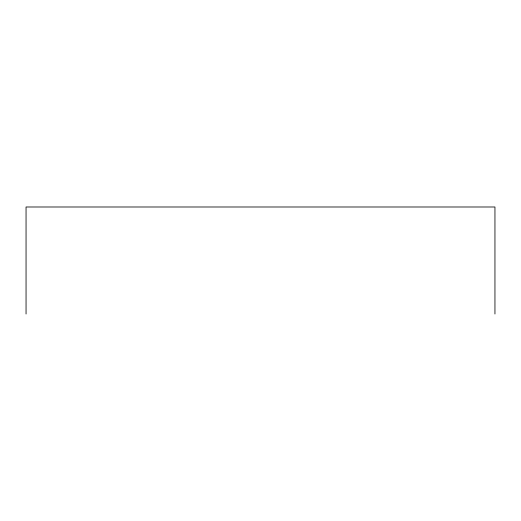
<?xml version="1.0" encoding="UTF-8"?>
<svg xmlns="http://www.w3.org/2000/svg" width="521" height="521" viewBox="0 0 521 521"><rect width="100%" height="100%" fill="white"/><g stroke="black" fill="none" stroke-linecap="round" stroke-linejoin="round"><path stroke-width="0.78" d="M494.95 314.007L494.95 206.993L26.05 206.993L26.05 314.007"/></g></svg>
